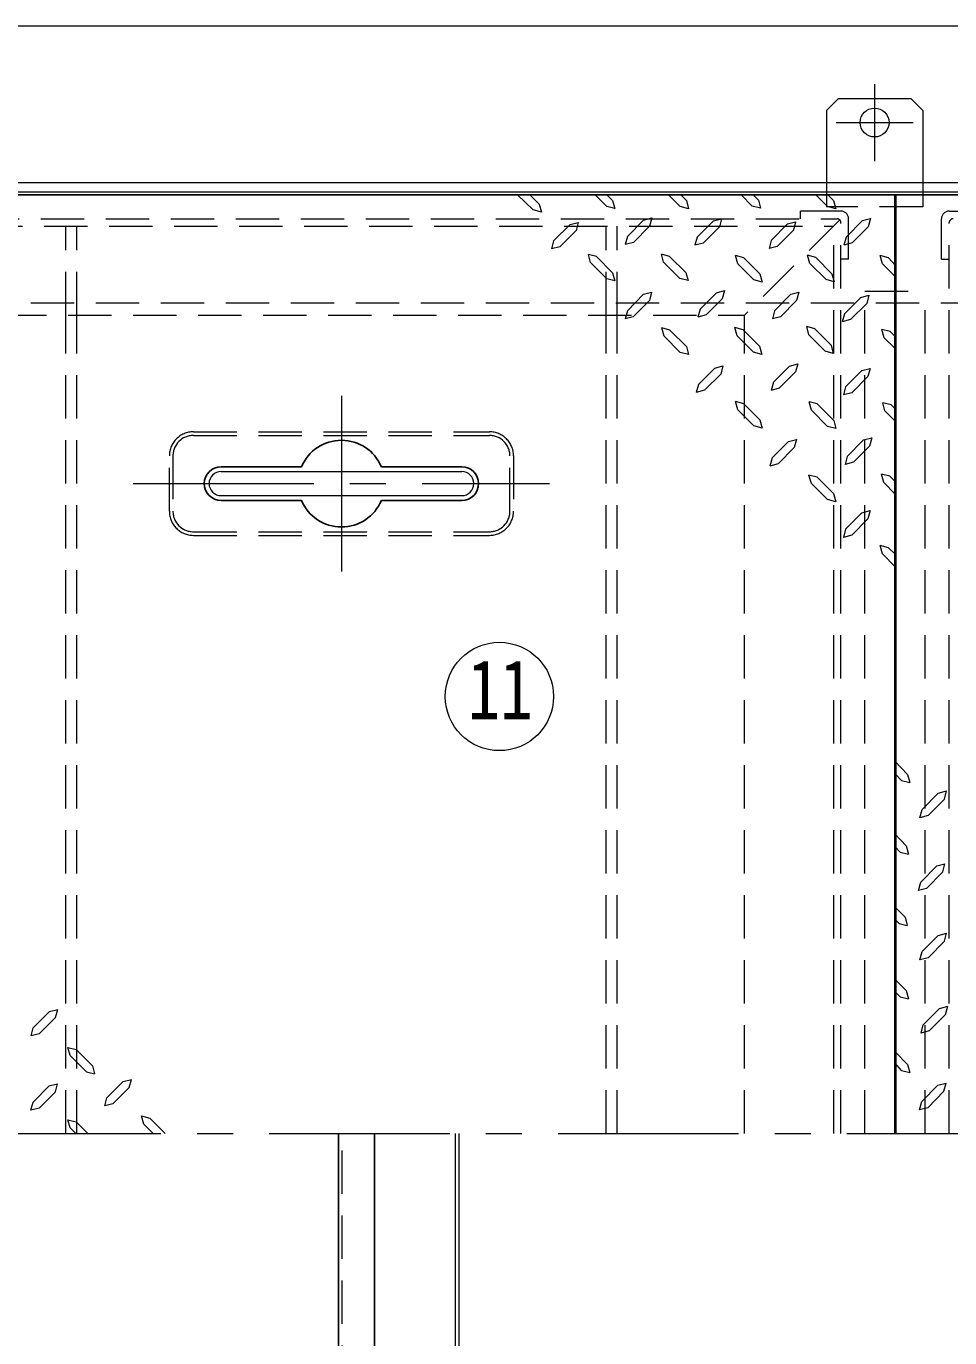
# Model space of a CAD drawing. Units: millimetres at full size, sheet at 1:15; details may follow other scales. Extents: x -3188 to 2887, y -2113 to 2102.
# Drawn here: x -1856 to -1473, y 1052 to 1597 of the extents above; entities that cross this region are included whole.
import ezdxf
from ezdxf.enums import TextEntityAlignment as Align

# ---------------------------------------------------------------- set-up
doc = ezdxf.new("R2010")
doc.units = ezdxf.units.MM
doc.header["$LTSCALE"] = 15
doc.linetypes.add('CHAIN1', pattern=[8, 5, -1, 1, -1])
doc.linetypes.add('DASHED1', pattern=[1.8, 1.2, -0.6])
doc.layers.add('0-0_ﾚｲﾔ1', color=4, linetype='Continuous', lineweight=9)
doc.styles.add('ＭＳ ゴシック', font='')
doc.styles.get('ＭＳ ゴシック').set_extended_font_data('MS Gothic')

msp = doc.modelspace()

# ---------------------------------------------------------------- linework, layer by layer
at = {"layer": '0-0_ﾚｲﾔ1'}
for p, q in [((-1015.34, 1597.18), (-2435.34, 1597.18)), ((-1518.84, 1567.18), (-1523.84, 1562.18)), ((-1518.84, 1567.18), (-1488.84, 1567.18)), ((-1483.84, 1562.18), (-1488.84, 1567.18)), ((-1523.84, 1562.18), (-1523.84, 1532.18)), ((-1483.84, 1562.18), (-1483.84, 1532.18)), ((-1652.15, 1527.18), (-1645.67, 1520.86)), ((-1647.07, 1527.18), (-1643.21, 1523.32)), ((-1619.95, 1527.18), (-1615.12, 1522.36)), ((-1615.02, 1527.18), (-1612.66, 1524.82)), ((-1589.4, 1527.18), (-1584.58, 1522.36)), ((-1584.36, 1527.18), (-1582, 1524.82)), ((-1559.21, 1527.18), (-1554.67, 1522.47)), ((-1554.35, 1527.18), (-1552.1, 1524.93)), ((-1528.2, 1527.18), (-1523.37, 1522.36)), ((-1523.26, 1527.18), (-1520.91, 1524.82)), ((-1642.24, 1519.89), (-1645.67, 1520.86)), ((-1643.21, 1523.32), (-1642.24, 1519.89)), ((-1611.69, 1521.5), (-1615.12, 1522.36)), ((-1612.66, 1524.82), (-1611.69, 1521.5)), ((-1581.15, 1521.39), (-1584.58, 1522.36)), ((-1582, 1524.82), (-1581.15, 1521.39)), ((-1551.24, 1521.61), (-1554.67, 1522.47)), ((-1552.1, 1524.93), (-1551.24, 1521.61)), ((-1519.94, 1521.39), (-1523.37, 1522.36)), ((-1520.91, 1524.82), (-1519.94, 1521.39)), ((-1637.21, 1508), (-1630.35, 1514.86)), ((-1577.5, 1509.5), (-1570.75, 1516.36)), ((-1546.85, 1508.21), (-1539.99, 1515.07)), ((-1539.99, 1515.07), (-1536.66, 1515.93)), ((-1536.66, 1515.93), (-1537.52, 1512.5)), ((-1515.65, 1509.6), (-1508.9, 1516.46)), ((-1508.9, 1516.46), (-1505.47, 1517.32)), ((-1505.47, 1517.32), (-1506.44, 1513.89)), ((-1634.63, 1505.53), (-1627.88, 1512.28)), ((-1606.55, 1509.82), (-1607.41, 1506.49)), ((-1603.98, 1507.35), (-1597.33, 1514.11)), ((-1577.5, 1509.5), (-1578.47, 1506.17)), ((-1575.04, 1507.03), (-1568.28, 1513.78)), ((-1544.27, 1505.74), (-1537.52, 1512.5)), ((-1515.65, 1509.6), (-1516.62, 1506.28)), ((-1513.19, 1507.14), (-1506.44, 1513.89)), ((-1637.21, 1508), (-1638.06, 1504.67)), ((-1634.63, 1505.53), (-1638.06, 1504.67)), ((-1603.98, 1507.35), (-1607.41, 1506.49)), ((-1575.04, 1507.03), (-1578.47, 1506.17)), ((-1546.85, 1508.21), (-1547.7, 1504.89)), ((-1544.27, 1505.74), (-1547.7, 1504.89)), ((-1513.19, 1507.14), (-1516.62, 1506.28)), ((-1621.88, 1498.99), (-1622.73, 1502.42)), ((-1619.41, 1501.56), (-1622.73, 1502.42)), ((-1621.88, 1498.99), (-1615.12, 1492.24)), ((-1619.41, 1501.56), (-1612.66, 1494.7)), ((-1591.54, 1499.1), (-1592.4, 1502.53)), ((-1589.08, 1501.56), (-1592.4, 1502.53)), ((-1591.54, 1499.1), (-1584.79, 1492.35)), ((-1589.08, 1501.56), (-1582.22, 1494.81)), ((-1558.21, 1501.03), (-1561.64, 1501.89)), ((-1560.67, 1498.46), (-1561.64, 1501.89)), ((-1560.67, 1498.46), (-1554.03, 1491.81)), ((-1558.21, 1501.03), (-1551.46, 1494.28)), ((-1530.77, 1498.67), (-1531.73, 1502.1)), ((-1528.3, 1501.14), (-1531.73, 1502.1)), ((-1530.77, 1498.67), (-1524.02, 1491.92)), ((-1528.3, 1501.14), (-1521.55, 1494.38)), ((-1498.08, 1501.03), (-1501.51, 1501.89)), ((-1500.54, 1498.46), (-1501.51, 1501.89)), ((-1500.54, 1498.46), (-1495.34, 1493.26)), ((-1498.08, 1501.03), (-1495.34, 1497.9)), ((-1612.66, 1494.7), (-1611.69, 1491.38)), ((-1582.22, 1494.81), (-1581.36, 1491.49)), ((-1551.46, 1494.28), (-1550.6, 1490.85)), ((-1521.55, 1494.38), (-1520.59, 1491.06)), ((-1611.69, 1491.38), (-1615.12, 1492.24)), ((-1581.36, 1491.49), (-1584.79, 1492.35)), ((-1550.6, 1490.85), (-1554.03, 1491.81)), ((-1520.59, 1491.06), (-1524.02, 1491.92)), ((-1606.55, 1478.95), (-1599.8, 1485.81)), ((-1604.08, 1476.48), (-1597.33, 1483.24)), ((-1599.8, 1485.81), (-1596.47, 1486.67)), ((-1596.47, 1486.67), (-1597.33, 1483.24)), ((-1576.32, 1479.7), (-1569.57, 1486.45)), ((-1573.86, 1477.23), (-1567.1, 1483.99)), ((-1569.57, 1486.45), (-1566.25, 1487.42)), ((-1566.25, 1487.42), (-1567.1, 1483.99)), ((-1545.45, 1478.95), (-1538.7, 1485.81)), ((-1542.88, 1476.48), (-1536.23, 1483.24)), ((-1538.7, 1485.81), (-1535.27, 1486.67)), ((-1535.27, 1486.67), (-1536.23, 1483.24)), ((-1516.3, 1477.77), (-1509.54, 1484.52)), ((-1513.83, 1475.3), (-1507.08, 1482.06)), ((-1606.55, 1478.95), (-1607.51, 1475.62)), ((-1576.32, 1479.7), (-1577.29, 1476.27)), ((-1573.86, 1477.23), (-1577.29, 1476.27)), ((-1545.45, 1478.95), (-1546.31, 1475.62)), ((-1516.3, 1477.77), (-1517.26, 1474.34)), ((-1604.08, 1476.48), (-1607.51, 1475.62)), ((-1588.86, 1470.91), (-1592.19, 1471.87)), ((-1591.33, 1468.44), (-1592.19, 1471.87)), ((-1558.42, 1471.02), (-1561.85, 1471.98)), ((-1560.89, 1468.55), (-1561.85, 1471.98)), ((-1542.88, 1476.48), (-1546.31, 1475.62)), ((-1528.73, 1471.44), (-1532.05, 1472.41)), ((-1531.2, 1468.98), (-1532.05, 1472.41)), ((-1528.73, 1471.44), (-1521.87, 1464.69)), ((-1513.83, 1475.3), (-1517.26, 1474.34)), ((-1497.43, 1470.37), (-1500.86, 1471.23)), ((-1499.9, 1467.8), (-1500.86, 1471.23)), ((-1591.33, 1468.44), (-1584.58, 1461.69)), ((-1588.86, 1470.91), (-1582, 1464.16)), ((-1560.89, 1468.55), (-1554.13, 1461.8)), ((-1558.42, 1471.02), (-1551.67, 1464.26)), ((-1531.2, 1468.98), (-1524.44, 1462.23)), ((-1499.9, 1467.8), (-1495.34, 1463.24)), ((-1497.43, 1470.37), (-1495.34, 1468.28)), ((-1581.15, 1460.83), (-1584.58, 1461.69)), ((-1582, 1464.16), (-1581.15, 1460.83)), ((-1550.7, 1460.83), (-1554.13, 1461.8)), ((-1551.67, 1464.26), (-1550.7, 1460.83)), ((-1521.01, 1461.26), (-1524.44, 1462.23)), ((-1521.87, 1464.69), (-1521.01, 1461.26)), ((-1545.88, 1449.26), (-1539.13, 1456.01)), ((-1509.12, 1454.19), (-1505.69, 1455.04)), ((-1505.69, 1455.04), (-1506.65, 1451.61)), ((-1574.5, 1445.93), (-1567.75, 1452.69)), ((-1543.42, 1446.79), (-1536.66, 1453.54)), ((-1515.87, 1447.33), (-1509.12, 1454.19)), ((-1513.3, 1444.86), (-1506.65, 1451.61)), ((-1576.97, 1448.4), (-1577.93, 1444.97)), ((-1574.5, 1445.93), (-1577.93, 1444.97)), ((-1545.88, 1449.26), (-1546.85, 1445.83)), ((-1543.42, 1446.79), (-1546.85, 1445.83)), ((-1515.87, 1447.33), (-1516.73, 1444)), ((-1513.3, 1444.86), (-1516.73, 1444)), ((-1560.67, 1437.89), (-1561.64, 1441.32)), ((-1558.21, 1440.36), (-1561.64, 1441.32)), ((-1558.21, 1440.36), (-1551.46, 1433.61)), ((-1527.66, 1440.25), (-1530.98, 1441.11)), ((-1530.12, 1437.68), (-1530.98, 1441.11)), ((-1527.66, 1440.25), (-1520.8, 1433.39)), ((-1499.58, 1437.36), (-1500.43, 1440.79)), ((-1497, 1439.93), (-1500.43, 1440.79)), ((-1497, 1439.93), (-1495.34, 1438.27)), ((-1560.67, 1437.89), (-1554.03, 1431.14)), ((-1551.46, 1433.61), (-1550.6, 1430.18)), ((-1530.12, 1437.68), (-1523.37, 1430.93)), ((-1520.8, 1433.39), (-1519.94, 1430.07)), ((-1499.58, 1437.36), (-1495.34, 1433.13)), ((-1550.6, 1430.18), (-1554.03, 1431.14)), ((-1519.94, 1430.07), (-1523.37, 1430.93)), ((-1546.42, 1417.85), (-1539.66, 1424.6)), ((-1543.95, 1415.39), (-1537.2, 1422.14)), ((-1515.23, 1418.49), (-1508.47, 1425.35)), ((-1512.65, 1416.03), (-1506.01, 1422.78)), ((-1508.47, 1425.35), (-1505.04, 1426.21)), ((-1505.04, 1426.21), (-1506.01, 1422.78)), ((-1546.42, 1417.85), (-1547.38, 1414.42)), ((-1515.23, 1418.49), (-1516.08, 1415.17)), ((-1543.95, 1415.39), (-1547.38, 1414.42)), ((-1512.65, 1416.03), (-1516.08, 1415.17)), ((-1527.66, 1409.81), (-1531.09, 1410.67)), ((-1530.12, 1407.24), (-1531.09, 1410.67)), ((-1530.12, 1407.24), (-1523.37, 1400.59)), ((-1527.66, 1409.81), (-1520.91, 1403.06)), ((-1500.01, 1407.67), (-1500.97, 1411.1)), ((-1497.54, 1410.24), (-1500.97, 1411.1)), ((-1500.01, 1407.67), (-1495.34, 1402.82)), ((-1497.54, 1410.24), (-1495.34, 1408.04)), ((-1519.94, 1399.63), (-1523.37, 1400.59)), ((-1520.91, 1403.06), (-1519.94, 1399.63)), ((-1515.87, 1388.27), (-1509.12, 1395.02)), ((-1509.12, 1395.02), (-1505.69, 1395.98)), ((-1505.69, 1395.98), (-1506.65, 1392.55)), ((-1513.3, 1385.8), (-1506.65, 1392.55)), ((-1515.87, 1388.27), (-1516.73, 1384.84)), ((-1513.3, 1385.8), (-1516.73, 1384.84)), ((-1500.54, 1377.98), (-1501.51, 1381.41)), ((-1498.08, 1380.55), (-1501.51, 1381.41)), ((-1498.08, 1380.55), (-1495.34, 1377.82)), ((-1500.54, 1377.98), (-1495.34, 1372.57)), ((-1490.14, 1286.39), (-1495.34, 1291.79)), ((-1492.61, 1283.81), (-1495.34, 1286.55)), ((-1490.14, 1286.39), (-1489.18, 1282.96)), ((-1492.61, 1283.81), (-1489.18, 1282.96)), ((-1477.39, 1278.56), (-1484.03, 1271.81)), ((-1474.82, 1276.1), (-1481.57, 1269.34)), ((-1477.39, 1278.56), (-1473.96, 1279.53)), ((-1474.82, 1276.1), (-1473.96, 1279.53)), ((-1485, 1268.38), (-1484.03, 1271.81)), ((-1481.57, 1269.34), (-1485, 1268.38)), ((-1490.68, 1256.7), (-1495.34, 1261.55)), ((-1493.15, 1254.12), (-1495.34, 1256.32)), ((-1493.15, 1254.12), (-1489.72, 1253.27)), ((-1490.68, 1256.7), (-1489.72, 1253.27)), ((-1478.03, 1248.34), (-1484.68, 1241.58)), ((-1478.03, 1248.34), (-1474.6, 1249.19)), ((-1475.46, 1245.87), (-1474.6, 1249.19)), ((-1475.46, 1245.87), (-1482.21, 1239.01)), ((-1485.64, 1238.15), (-1484.68, 1241.58)), ((-1482.21, 1239.01), (-1485.64, 1238.15)), ((-1491.11, 1227.01), (-1495.34, 1231.24)), ((-1493.68, 1224.43), (-1495.34, 1226.09)), ((-1491.11, 1227.01), (-1490.25, 1223.58)), ((-1493.68, 1224.43), (-1490.25, 1223.58)), ((-1477.39, 1219.5), (-1484.03, 1212.75)), ((-1474.82, 1217.04), (-1481.57, 1210.18)), ((-1477.39, 1219.5), (-1473.96, 1220.36)), ((-1474.82, 1217.04), (-1473.96, 1220.36)), ((-1485, 1209.32), (-1484.03, 1212.75)), ((-1481.57, 1210.18), (-1485, 1209.32)), ((-1490.79, 1196.56), (-1495.34, 1201.12)), ((-1493.25, 1193.99), (-1495.34, 1196.08)), ((-1493.25, 1193.99), (-1489.82, 1193.13)), ((-1490.79, 1196.56), (-1489.82, 1193.13)), ((-1846.6, 1187.88), (-1853.35, 1181.13)), ((-1846.6, 1187.88), (-1843.17, 1188.74)), ((-1844.14, 1185.42), (-1843.17, 1188.74)), ((-1476.85, 1189.06), (-1483.61, 1182.31)), ((-1476.85, 1189.06), (-1473.42, 1190.03)), ((-1474.39, 1186.6), (-1473.42, 1190.03)), ((-1844.14, 1185.42), (-1850.89, 1178.56)), ((-1474.39, 1186.6), (-1481.14, 1179.84)), ((-1854.21, 1177.7), (-1853.35, 1181.13)), ((-1850.89, 1178.56), (-1854.21, 1177.7)), ((-1838.99, 1172.98), (-1835.56, 1172.13)), ((-1838.03, 1169.66), (-1838.99, 1172.98)), ((-1828.81, 1165.37), (-1835.56, 1172.13)), ((-1831.27, 1162.8), (-1838.03, 1169.66)), ((-1490.14, 1165.91), (-1495.34, 1171.11)), ((-1492.61, 1163.34), (-1495.34, 1166.46)), ((-1831.27, 1162.8), (-1827.95, 1161.94)), ((-1828.81, 1165.37), (-1827.95, 1161.94)), ((-1492.61, 1163.34), (-1489.18, 1162.48)), ((-1490.14, 1165.91), (-1489.18, 1162.48)), ((-1846.71, 1157.01), (-1853.35, 1150.26)), ((-1846.71, 1157.01), (-1843.28, 1157.87)), ((-1844.14, 1154.55), (-1843.28, 1157.87)), ((-1816.05, 1158.83), (-1822.81, 1152.08)), ((-1813.48, 1156.37), (-1820.34, 1149.51)), ((-1816.05, 1158.83), (-1812.62, 1159.69)), ((-1813.48, 1156.37), (-1812.62, 1159.69)), ((-1477.5, 1157.23), (-1484.25, 1150.47)), ((-1477.5, 1157.23), (-1474.07, 1158.08)), ((-1475.03, 1154.76), (-1474.07, 1158.08)), ((-1485.21, 1147.04), (-1484.25, 1150.47)), ((-1475.03, 1154.76), (-1481.78, 1147.9)), ((-1808.44, 1144.47), (-1805.01, 1143.51)), ((-1807.48, 1141.04), (-1808.44, 1144.47)), ((-1481.78, 1147.9), (-1485.21, 1147.04)), ((-1838.99, 1142.86), (-1835.56, 1142.01)), ((-1838.03, 1139.54), (-1838.99, 1142.86)), ((-1835.67, 1137.18), (-1838.03, 1139.54)), ((-1830.74, 1137.18), (-1835.56, 1142.01)), ((-1803.62, 1137.18), (-1807.48, 1141.04)), ((-1798.53, 1137.18), (-1805.01, 1143.51)), ((-1678.09, 1137.18), (-1678.09, 897.93)), ((-1676.59, 1137.18), (-1676.59, 897.18))]:
    msp.add_line(p, q, dxfattribs=at)
at = {"layer": '0-0_ﾚｲﾔ1', "linetype": 'CHAIN1'}
for p, q in [((-1503.84, 1573.18), (-1503.84, 1541.18)), ((-1519.84, 1557.18), (-1487.84, 1557.18)), ((-1725.34, 1443.68), (-1725.34, 1370.68)), ((-1811.84, 1407.18), (-1638.84, 1407.18)), ((-2835.34, 1137.18), (-565.34, 1137.18))]:
    msp.add_line(p, q, dxfattribs=at)
at = {"layer": '0-0_ﾚｲﾔ1', "color": 7, "lineweight": 18}
for p, q in [((-1030.34, 1532.18), (-2420.34, 1532.18)), ((-1034.34, 1528.18), (-2416.34, 1528.18)), ((-1775.34, 1412.18), (-1675.34, 1412.18)), ((-1775.34, 1402.18), (-1675.34, 1402.18))]:
    msp.add_line(p, q, dxfattribs=at)
at = {"layer": '0-0_ﾚｲﾔ1', "linetype": 'DASHED1'}
for p, q in [((-1523.84, 1532.18), (-1523.84, 1522.18)), ((-1483.84, 1532.18), (-1483.84, 1522.18)), ((-1534.64, 1517.18), (-1534.64, 1520.38)), ((-1517.84, 1520.38), (-1534.64, 1520.38)), ((-1483.84, 1522.18), (-1523.84, 1522.18)), ((-1472.84, 1520.38), (-1456.04, 1520.38)), ((-1514.64, 1500.38), (-1514.64, 1517.18)), ((-1476.04, 1500.38), (-1476.04, 1517.18)), ((-1929.84, 1514.18), (-1520.84, 1514.18)), ((-1839.84, 1477.18), (-1839.84, 1514.18)), ((-1835.34, 1477.18), (-1835.34, 1514.18)), ((-1615.34, 1477.18), (-1615.34, 1514.18)), ((-1610.84, 1477.18), (-1610.84, 1514.18)), ((-1520.84, 1137.18), (-1520.84, 1514.18)), ((-1514.64, 1500.38), (-1517.84, 1500.38)), ((-1476.04, 1500.38), (-1472.84, 1500.38)), ((-1080.34, 1482.18), (-2370.34, 1482.18))]:
    msp.add_line(p, q, dxfattribs=at)
at = {"layer": '0-0_ﾚｲﾔ1', "color": 5, "lineweight": 25}
for p, q in [((-1035.34, 1527.18), (-2415.34, 1527.18)), ((-1775.34, 1414.18), (-1741.93, 1414.18)), ((-1708.76, 1414.18), (-1675.34, 1414.18)), ((-1775.34, 1400.18), (-1741.93, 1400.18)), ((-1708.76, 1400.18), (-1675.34, 1400.18)), ((-1726.59, 842.18), (-1726.59, 1137.18)), ((-1711.59, 1137.18), (-1711.59, 847.18))]:
    msp.add_line(p, q, dxfattribs=at)
at = {"layer": '0-0_ﾚｲﾔ1', "color": 1, "lineweight": 40}
msp.add_line((-1495.34, 1527.18), (-1495.34, 1137.18), dxfattribs=at)
at = {"layer": '0-0_ﾚｲﾔ1', "color": 7, "linetype": 'DASHED1', "lineweight": 18}
for p, q in [((-1931.24, 1517.18), (-1519.44, 1517.18)), ((-1518.31, 1516.71), (-1557.84, 1477.18)), ((-1517.84, 1137.18), (-1517.84, 1515.58)), ((-1472.84, 1137.18), (-1472.84, 1515.58)), ((-1507.84, 1487.18), (-1482.84, 1487.18)), ((-1507.84, 1137.18), (-1507.84, 1487.18)), ((-1482.84, 1137.18), (-1482.84, 1487.18)), ((-1892.84, 1477.18), (-1557.84, 1477.18)), ((-1839.84, 1137.18), (-1839.84, 1477.18)), ((-1835.34, 1137.18), (-1835.34, 1477.18)), ((-1615.34, 1137.18), (-1615.34, 1477.18)), ((-1610.84, 1137.18), (-1610.84, 1477.18)), ((-1557.84, 1137.18), (-1557.84, 1477.18)), ((-1786.84, 1428.68), (-1663.84, 1428.68)), ((-1786.84, 1427.18), (-1663.84, 1427.18)), ((-1796.84, 1395.68), (-1796.84, 1418.68)), ((-1795.34, 1418.68), (-1795.34, 1395.68)), ((-1655.34, 1395.68), (-1655.34, 1418.68)), ((-1653.84, 1418.68), (-1653.84, 1395.68)), ((-1786.84, 1387.18), (-1663.84, 1387.18)), ((-1786.84, 1385.68), (-1663.84, 1385.68)), ((-1725.09, 842.18), (-1725.09, 1137.18))]:
    msp.add_line(p, q, dxfattribs=at)
at = {"layer": '0-0_ﾚｲﾔ1'}
for points in [[(-1630.35, 1514.86), (-1627.02, 1515.71), (-1627.88, 1512.28)], [(-1606.55, 1509.82), (-1599.8, 1516.68), (-1596.37, 1517.54), (-1597.33, 1514.11)], [(-1570.75, 1516.36), (-1567.43, 1517.21), (-1568.28, 1513.78)], [(-1509.54, 1484.52), (-1506.22, 1485.49), (-1507.08, 1482.06)], [(-1576.97, 1448.4), (-1570.21, 1455.15), (-1566.89, 1456.12), (-1567.75, 1452.69)], [(-1539.13, 1456.01), (-1535.7, 1456.87), (-1536.66, 1453.54)], [(-1539.66, 1424.6), (-1536.23, 1425.46), (-1537.2, 1422.14)], [(-1481.14, 1179.84), (-1484.46, 1178.88), (-1483.61, 1182.31)], [(-1844.14, 1154.55), (-1850.89, 1147.69), (-1854.32, 1146.83), (-1853.35, 1150.26)], [(-1820.34, 1149.51), (-1823.66, 1148.65), (-1822.81, 1152.08)]]:
    msp.add_lwpolyline(points, dxfattribs=at)
msp.add_circle((-1503.84, 1557.18), 6, dxfattribs=at)
at = {"layer": '0-0_ﾚｲﾔ1', "color": 7, "lineweight": 18}
msp.add_circle((-1659.71, 1318.75), 22.5, dxfattribs=at)
at = {"layer": '0-0_ﾚｲﾔ1', "linetype": 'DASHED1'}
for centre, start, end in [((-1517.84, 1517.18), 0, 90), ((-1472.84, 1517.18), 90, 180)]:
    msp.add_arc(centre, 3.2, start, end, dxfattribs=at)
at = {"layer": '0-0_ﾚｲﾔ1', "color": 7, "linetype": 'DASHED1', "lineweight": 18}
for centre, radius, start, end in [((-1519.44, 1515.58), 1.6, 0, 90), ((-1471.24, 1515.58), 1.6, 90, 180), ((-1786.84, 1418.68), 10, 90, 180), ((-1663.84, 1418.68), 10, 0, 90), ((-1786.84, 1418.68), 8.5, 90, 180), ((-1663.84, 1418.68), 8.5, 0, 90), ((-1786.84, 1395.68), 10, 180, 270), ((-1786.84, 1395.68), 8.5, 180, 270), ((-1663.84, 1395.68), 8.5, 270, 0), ((-1663.84, 1395.68), 10, 270, 0)]:
    msp.add_arc(centre, radius, start, end, dxfattribs=at)
at = {"layer": '0-0_ﾚｲﾔ1', "color": 5, "lineweight": 25}
for centre, radius, start, end in [((-1725.34, 1407.18), 18, 22.8854, 157.1146), ((-1775.34, 1407.18), 7, 90, 270), ((-1675.34, 1407.18), 7, 270, 90), ((-1725.34, 1407.18), 18, 202.8854, 337.1146)]:
    msp.add_arc(centre, radius, start, end, dxfattribs=at)
at = {"layer": '0-0_ﾚｲﾔ1', "color": 7, "lineweight": 18}
for centre, start, end in [((-1775.34, 1407.18), 90, 270), ((-1675.34, 1407.18), 270, 90)]:
    msp.add_arc(centre, 5, start, end, dxfattribs=at)

# ---------------------------------------------------------------- texts
at = {"layer": '0-0_ﾚｲﾔ1', "color": 7, "style": 'ＭＳ ゴシック', "width": 0.8}
msp.add_text('11', height=24.74, dxfattribs=at).set_placement((-1672.83, 1301.88), align=Align.BOTTOM_LEFT)

doc.saveas('drawing.dxf')
